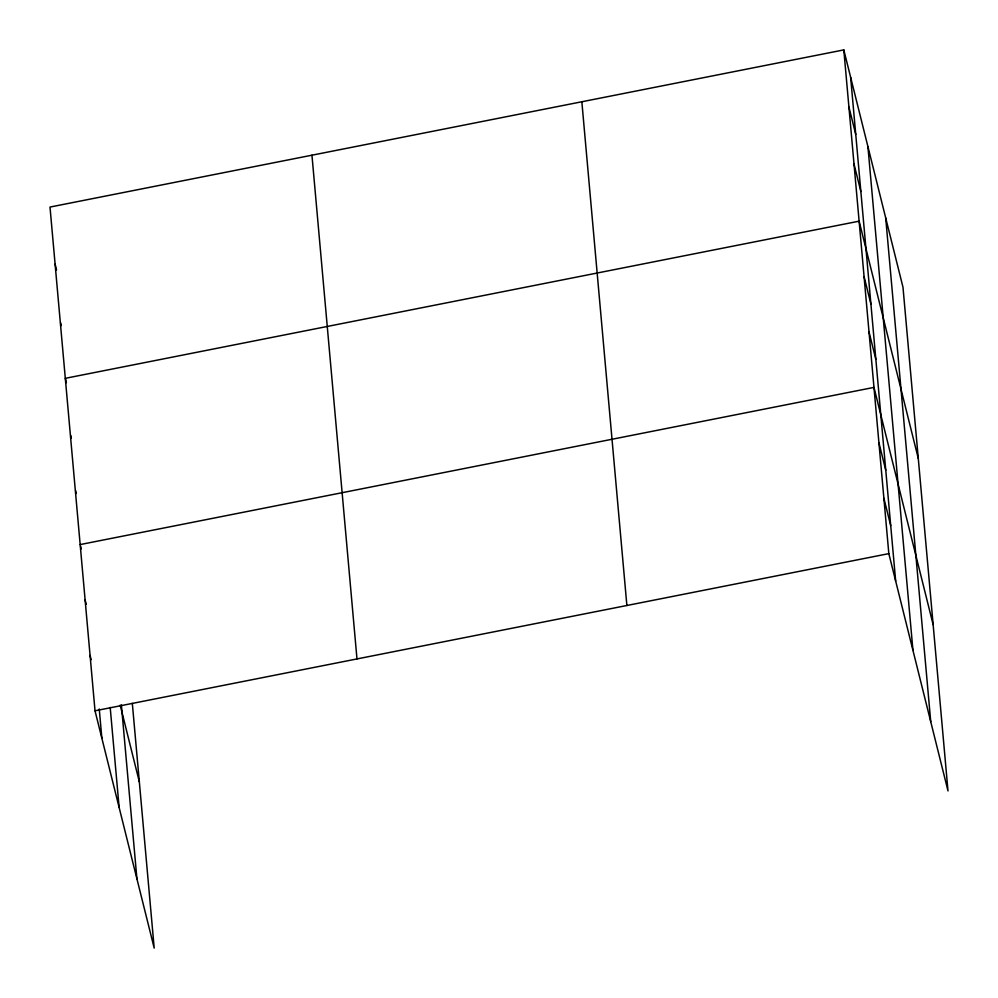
<?xml version="1.0" encoding="UTF-8"?>
<svg xmlns="http://www.w3.org/2000/svg" width="998" height="998" viewBox="0 0 998 998"><rect width="100%" height="100%" fill="white"/><g stroke="black" fill="none" stroke-linecap="round" stroke-linejoin="round"><path stroke-width="1.5" d="M843.809 49.9L888.831 553.628L948 790.94L902.978 287.199L843.809 49.9L50 207.06L95.022 710.801L154.191 948.1L132.322 703.365M80.164 544.571L873.974 387.399L933.142 624.698M95.022 710.801L888.831 553.628M848.911 106.986L855.748 134.406M854.014 164.084L860.85 191.504M918.285 458.469L859.116 221.169L65.307 378.329L66.392 382.671M864.068 276.583L870.905 304.003M869.021 331.985L875.857 359.405M878.926 442.813L885.762 470.233M883.879 498.227L890.715 525.647M55.102 264.158L56.537 269.934M60.566 322.691L61.29 325.573M70.621 435.19L71.345 438.072M75.574 490.604L76.297 493.486M80.526 546.006L81.25 548.9M120.209 705.174L139.333 781.871M85.117 599.973L86.202 604.301M90.07 655.387L91.155 659.715M885.7 217.938L930.735 721.679M867.911 146.581L912.945 650.309M850.645 77.32L895.668 581.048M581.846 101.771L626.881 605.499M311.95 155.201L356.985 658.93M121.382 704.912L136.926 878.839M110.192 707.432L119.136 807.482M99.251 708.979L101.858 738.221"/></g></svg>
